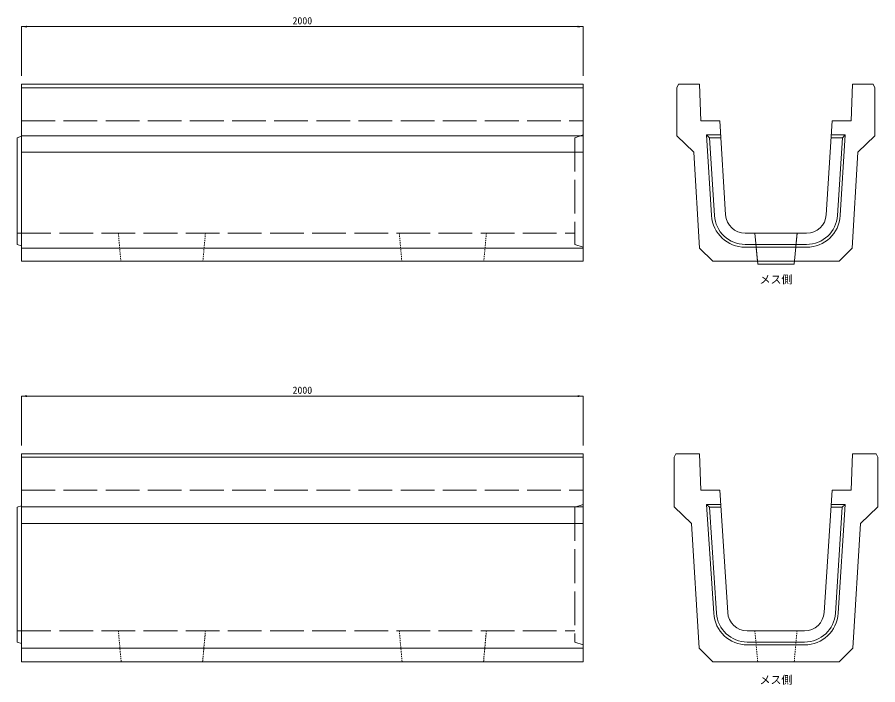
# Model space of a CAD drawing. Units: millimetres at full size, sheet at 1:20. Extents: x 427 to 11009, y -9956 to -359.
# Drawn here: x 7946 to 11009, y -9876 to -7500 of the extents above; entities that cross this region are included whole.
import ezdxf
from ezdxf.enums import TextEntityAlignment as Align

# ---------------------------------------------------------------- set-up
doc = ezdxf.new("R2010")
doc.units = ezdxf.units.MM
doc.header["$LTSCALE"] = 20
doc.linetypes.add('DASHED', pattern=[7.5, 6, -1.5])
doc.linetypes.add('USER1', pattern=[0.405, 0.225, -0.18])
doc.layers.add('0_2', color=7, linetype='Continuous')
for name, color, linetype, lineweight in [('寸法線', 7, 'Continuous', 9), ('本体', 2, 'Continuous', 13), ('補助線', 8, 'USER1', 9)]:
    doc.layers.add(name, color=color, linetype=linetype, lineweight=lineweight)
doc.styles.add('ＭＳ ゴシック', font='')
doc.styles.get('ＭＳ ゴシック').set_extended_font_data('MS Gothic')

# ---------------------------------------------------------------- blocks, each defined once
blk = doc.blocks.new('filled_arrow')
at = {"color": 0, "linetype": 'Continuous', "lineweight": -2}
blk.add_solid([(7.5, 1.25), (0, 0), (7.5, -1.25)], dxfattribs=at)

msp = doc.modelspace()

# ---------------------------------------------------------------- linework, layer by layer
at = {"layer": '寸法線'}
for p, q in [((7960.92, -7533.63), (9960.92, -7533.63)), ((7960.92, -7708.86), (7960.92, -7533.63)), ((9960.92, -7708.86), (9960.92, -7533.63)), ((7960.92, -8848.63), (9960.92, -8848.63)), ((7960.92, -9023.86), (7960.92, -8848.63)), ((9960.92, -9023.86), (9960.92, -8848.63))]:
    msp.add_line(p, q, dxfattribs=at)
at = {"layer": '本体'}
for p, q in [((7960.92, -7738.86), (7960.92, -8368.86)), ((7960.92, -7738.86), (9960.92, -7738.86)), ((9960.92, -7738.86), (9960.92, -8368.86)), ((10294.17, -7750.86), (10300.17, -7738.86)), ((10374.17, -7738.86), (10300.17, -7738.86)), ((10374.17, -7738.86), (10379.17, -7868.86)), ((10919.17, -7738.86), (10914.17, -7868.86)), ((10993.17, -7738.86), (10919.17, -7738.86)), ((10999.17, -7750.86), (10993.17, -7738.86)), ((10294.17, -7750.86), (10294.17, -7922.86)), ((10999.17, -7750.86), (10999.17, -7922.86)), ((10446.67, -7868.86), (10379.17, -7868.86)), ((10446.67, -7868.86), (10467.57, -8203.23)), ((10846.67, -7868.86), (10825.77, -8203.23)), ((10914.17, -7868.86), (10846.67, -7868.86)), ((10294.17, -7922.86), (10354.67, -7980.86)), ((10999.17, -7922.86), (10938.67, -7980.86)), ((10354.67, -7980.86), (10374.81, -8322)), ((10938.67, -7980.86), (10918.54, -8322)), ((10755.91, -8268.86), (10537.43, -8268.86)), ((10421.67, -8368.86), (10374.81, -8322)), ((10871.67, -8368.86), (10918.54, -8322)), ((7960.92, -8368.86), (9960.92, -8368.86)), ((10871.67, -8368.86), (10421.67, -8368.86)), ((7960.92, -9053.86), (7960.92, -9793.86)), ((7960.92, -9053.86), (9960.92, -9053.86)), ((9960.92, -9053.86), (9960.92, -9793.86)), ((10284.17, -9065.86), (10290.17, -9053.86)), ((10284.17, -9065.86), (10284.17, -9242.86)), ((10374.17, -9053.86), (10290.17, -9053.86)), ((10374.17, -9053.86), (10379.17, -9183.86)), ((10919.17, -9053.86), (10914.17, -9183.86)), ((11003.17, -9053.86), (10919.17, -9053.86)), ((11009.17, -9065.86), (11003.17, -9053.86)), ((11009.17, -9065.86), (11009.17, -9242.86)), ((10446.67, -9183.86), (10379.17, -9183.86)), ((10446.67, -9183.86), (10474.92, -9618.4)), ((10846.67, -9183.86), (10818.43, -9618.4)), ((10914.17, -9183.86), (10846.67, -9183.86)), ((10284.17, -9242.86), (10345.67, -9301.86)), ((11009.17, -9242.86), (10947.67, -9301.86)), ((10345.67, -9301.86), (10372.94, -9745.13)), ((10947.67, -9301.86), (10920.4, -9745.13)), ((10748.57, -9683.86), (10544.77, -9683.86)), ((10421.67, -9793.86), (10372.94, -9745.13)), ((10871.67, -9793.86), (10920.4, -9745.13)), ((7960.92, -9793.86), (9960.92, -9793.86)), ((10871.67, -9793.86), (10421.67, -9793.86))]:
    msp.add_line(p, q, dxfattribs=at)
at = {"layer": '本体', "lineweight": 9}
for p, q in [((7960.92, -7750.86), (9960.92, -7750.86)), ((7960.92, -7923.86), (7945.92, -7928.86)), ((7945.92, -7928.86), (7945.92, -8308.86)), ((7960.92, -7922.86), (9960.92, -7922.86)), ((7960.92, -7980.86), (9960.92, -7980.86)), ((7945.92, -8308.86), (7960.92, -8313.86)), ((7960.92, -8322), (9960.92, -8322)), ((7960.92, -9065.86), (9960.92, -9065.86)), ((7960.92, -9238.86), (7945.92, -9243.86)), ((7945.92, -9243.86), (7945.92, -9723.86)), ((7960.92, -9242.86), (9960.92, -9242.86)), ((7960.92, -9301.86), (9960.92, -9301.86)), ((7945.92, -9723.86), (7960.92, -9728.86)), ((7960.92, -9745.13), (9960.92, -9745.13))]:
    msp.add_line(p, q, dxfattribs=at)
at = {"layer": '本体', "linetype": 'DASHED', "lineweight": 9}
for p, q in [((7960.92, -7868.86), (9960.92, -7868.86)), ((9960.92, -7918.86), (9930.92, -7928.86)), ((9930.92, -7928.86), (9930.92, -8308.86)), ((7945.92, -8268.86), (9930.92, -8268.86)), ((9930.92, -8308.86), (9960.92, -8318.86)), ((7960.92, -9183.86), (9960.92, -9183.86)), ((9960.92, -9233.86), (9930.92, -9243.86)), ((9930.92, -9243.86), (9930.92, -9723.86)), ((7945.92, -9683.86), (9930.92, -9683.86)), ((9930.92, -9723.86), (9960.92, -9733.86))]:
    msp.add_line(p, q, dxfattribs=at)
at = {"layer": '本体', "color": 4, "lineweight": 5}
for p, q in [((10399.7, -7918.86), (10417.67, -8206.35)), ((10449.8, -7918.86), (10399.7, -7918.86)), ((10410.34, -7928.86), (10399.7, -7918.86)), ((10410.34, -7928.86), (10427.65, -8205.72)), ((10450.42, -7928.86), (10410.34, -7928.86)), ((10842.92, -7928.86), (10883, -7928.86)), ((10843.55, -7918.86), (10893.64, -7918.86)), ((10883, -7928.86), (10865.7, -8205.72)), ((10893.64, -7918.86), (10875.68, -8206.35)), ((10893.64, -7918.86), (10883, -7928.86)), ((10755.91, -8308.86), (10537.43, -8308.86)), ((10755.91, -8318.86), (10537.43, -8318.86)), ((10399.82, -9233.86), (10425.02, -9621.64)), ((10449.92, -9233.86), (10399.82, -9233.86)), ((10410.49, -9243.86), (10399.82, -9233.86)), ((10410.49, -9243.86), (10435, -9621)), ((10450.57, -9243.86), (10410.49, -9243.86)), ((10842.77, -9243.86), (10882.86, -9243.86)), ((10843.42, -9233.86), (10893.53, -9233.86)), ((10882.86, -9243.86), (10858.34, -9621)), ((10893.53, -9233.86), (10868.32, -9621.64)), ((10882.86, -9243.86), (10893.53, -9233.86)), ((10748.57, -9723.86), (10544.77, -9723.86)), ((10748.57, -9733.86), (10544.77, -9733.86))]:
    msp.add_line(p, q, dxfattribs=at)
at = {"layer": '本体', "linetype": 'USER1', "lineweight": 9}
for p, q in [((8305.92, -8268.86), (8315.01, -8368.86)), ((8615.92, -8268.86), (8606.83, -8368.86)), ((9305.92, -8268.86), (9315.01, -8368.86)), ((9615.92, -8268.86), (9606.83, -8368.86)), ((10571.67, -8268.86), (10580.76, -8368.86)), ((10721.67, -8268.86), (10712.58, -8368.86)), ((8305.92, -9683.86), (8315.92, -9793.86)), ((8615.92, -9683.86), (8605.92, -9793.86)), ((9305.92, -9683.86), (9315.92, -9793.86)), ((9615.92, -9683.86), (9605.92, -9793.86)), ((10571.67, -9683.86), (10581.67, -9793.86)), ((10721.67, -9683.86), (10711.67, -9793.86))]:
    msp.add_line(p, q, dxfattribs=at)
at = {"layer": '本体', "color": 4, "lineweight": 5}
for centre, radius, start, end in [((10537.43, -8198.86), 120, 183.57633, 270), ((10537.43, -8198.86), 110, 183.57633, 270), ((10755.91, -8198.86), 110, 270, 356.42367), ((10755.91, -8198.86), 120, 270, 356.42367), ((10544.77, -9613.86), 120, 183.71899, 270), ((10544.77, -9613.86), 110, 183.71899, 270), ((10748.57, -9613.86), 110, 270, 356.28101), ((10748.57, -9613.86), 120, 270, 356.28101)]:
    msp.add_arc(centre, radius, start, end, dxfattribs=at)
at = {"layer": '本体'}
for centre, start, end in [((10537.43, -8198.86), 183.57633, 270), ((10755.91, -8198.86), 270, 356.42367), ((10544.77, -9613.86), 183.71899, 270), ((10748.57, -9613.86), 270, 356.28101)]:
    msp.add_arc(centre, 70, start, end, dxfattribs=at)
at = {"layer": '補助線', "linetype": 'Continuous', "lineweight": 13}
for p, q in [((10571.67, -8268.86), (10721.67, -8268.86)), ((10571.67, -8268.86), (10581.67, -8378.86)), ((10711.67, -8378.86), (10721.67, -8268.86)), ((10581.67, -8378.86), (10711.67, -8378.86))]:
    msp.add_line(p, q, dxfattribs=at)
at = {"layer": '補助線'}
for p, q in [((8305.92, -9683.86), (8315.92, -9793.86)), ((8605.92, -9793.86), (8615.92, -9683.86)), ((9305.92, -9683.86), (9315.92, -9793.86)), ((9605.92, -9793.86), (9615.92, -9683.86))]:
    msp.add_line(p, q, dxfattribs=at)

# ---------------------------------------------------------------- block references
at = {"layer": '寸法線', "xscale": 2.6, "yscale": 2.6}
for p in [(7960.92, -7533.63), (7960.92, -8848.63)]:
    msp.add_blockref('filled_arrow', p, dxfattribs=at)
at = {"layer": '寸法線', "xscale": 2.6, "yscale": 2.6, "rotation": 180}
for p in [(9960.92, -7533.63), (9960.92, -8848.63)]:
    msp.add_blockref('filled_arrow', p, dxfattribs=at)

# ---------------------------------------------------------------- texts
at = {"layer": '0_2', "style": 'ＭＳ ゴシック'}
for p in [(10646.67, -8433.65), (10646.67, -9858.65)]:
    msp.add_text('メス側', height=28.48, dxfattribs=at).set_placement(p, align=Align.MIDDLE_CENTER)
at = {"layer": '寸法線', "style": 'ＭＳ ゴシック'}
for p in [(8960.92, -7512.63), (8960.92, -8827.63)]:
    msp.add_text('2000', height=25.63, dxfattribs=at).set_placement(p, align=Align.MIDDLE_CENTER)

doc.saveas('drawing.dxf')
